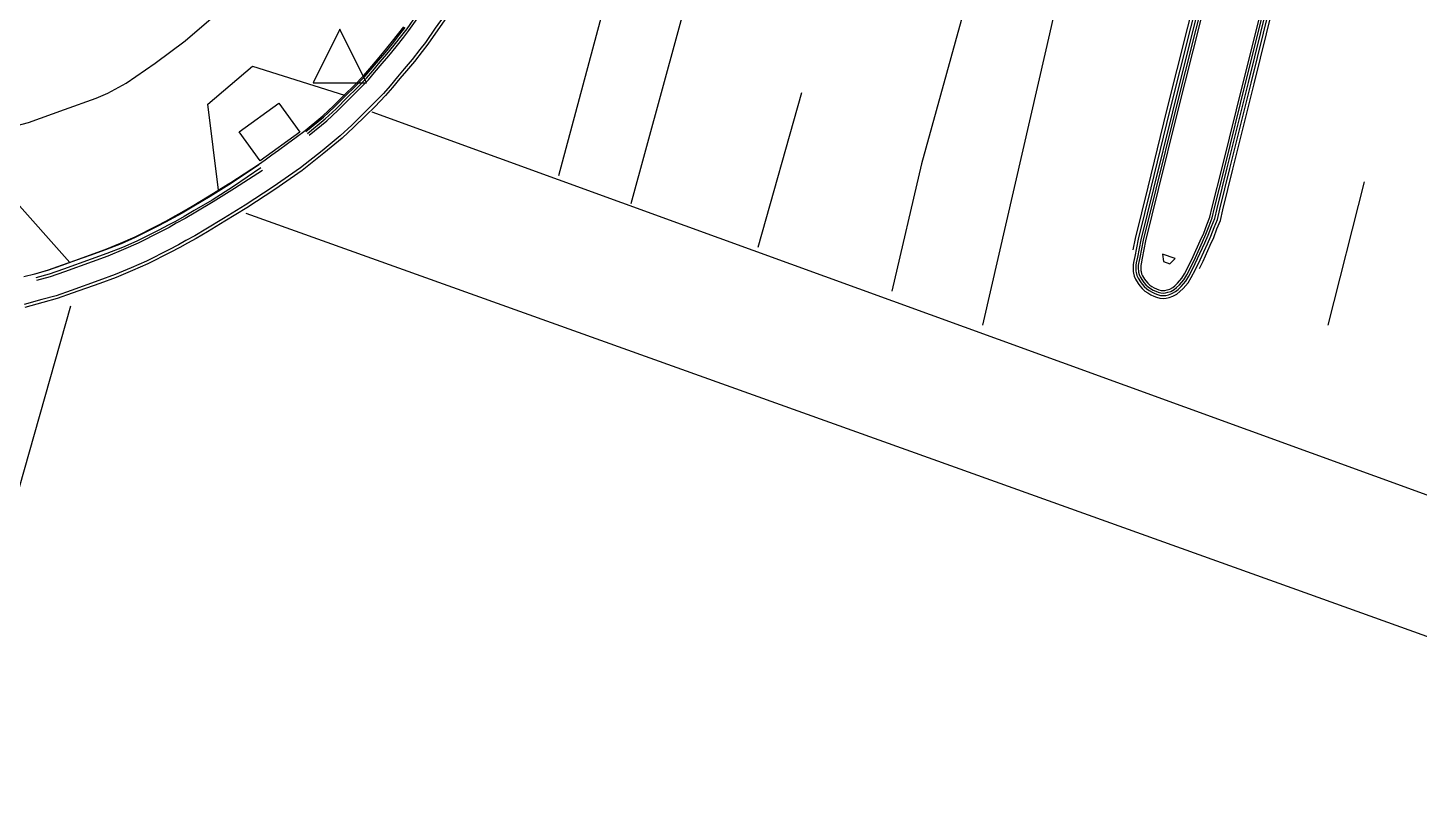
# Model space of a CAD drawing. Header units: metres. Extents: x 585772 to 587013, y 4140825 to 4141582.
# Drawn here: x 586288.25 to 586322.36, y 4141501.2 to 4141520.15 of the extents above; entities that cross this region are included whole.
import ezdxf

# ---------------------------------------------------------------- set-up
doc = ezdxf.new("R2010")
doc.units = ezdxf.units.M
doc.header["$MEASUREMENT"] = 0
for name, color, linetype, lineweight in [('BACK_OF_CURB', 5, 'Continuous', 30), ('BOTTOM_OF_CURB', 3, 'Continuous', 30), ('FOOT_PATH', 2, 'Continuous', 30), ('GUTTER', 30, 'Continuous', 30), ('PAINT_STRIPE', 4, 'Continuous', 30), ('SIGN_BOARD', 2, 'Continuous', 30), ('TOP_OF_CURB', 1, 'Continuous', 30), ('TRAFFIC_SIGNAL', 3, 'Continuous', 30)]:
    doc.layers.add(name, color=color, linetype=linetype, lineweight=lineweight)
for name, color, linetype, lineweight, true_color in [('HARD_SURFACE', 71, 'Continuous', 30, 0xbcff40), ('PAVED_ROAD', 140, 'Continuous', 30, 0x38a9ff), ('RAMP', 31, 'Continuous', 30, 0xffcca8)]:
    doc.layers.add(name, color=color, linetype=linetype, lineweight=lineweight, true_color=true_color)

# ---------------------------------------------------------------- blocks, each defined once
blk = doc.blocks.new('SYM207')
at = {"layer": 'SIGN_BOARD'}
blk.add_3dface([(-1.322683, 1.213682), (-1.067804, -0.602562), (0.487143, -1.125157), (1.787212, 0.168493)], dxfattribs=at)
blk = doc.blocks.new('SYM008')
at = {"layer": 'SIGN_BOARD', "xscale": 0.5, "yscale": 0.5, "zscale": 0.5}
blk.add_blockref('SYM207', (0, 0), dxfattribs=at)
blk = doc.blocks.new('SYM212')
at = {"layer": 'TRAFFIC_SIGNAL'}
blk.add_3dface([(-6.561667, -4.374444), (6.561667, -4.374444), (0, 8.748889)], dxfattribs=at)
blk = doc.blocks.new('SYM009')
at = {"layer": 'TRAFFIC_SIGNAL', "xscale": 0.5, "yscale": 0.5, "zscale": 0.5}
blk.add_blockref('SYM212', (0, 0), dxfattribs=at)

msp = doc.modelspace()

# ---------------------------------------------------------------- linework, layer by layer
at = {"layer": 'BACK_OF_CURB'}
for points in [[(586317.196762, 4141521.118883, -20.613349), (586316.429963, 4141518.064806, -20.597016), (586315.966074, 4141516.186037, -20.587049), (586315.657722, 4141514.934136, -20.578316), (586315.574731, 4141514.507393, -20.573), (586315.545979, 4141514.366561, -20.571), (586315.538653, 4141514.325027, -20.571), (586315.537552, 4141514.296375, -20.57), (586315.537552, 4141514.250492, -20.57), (586315.541258, 4141514.201051, -20.57), (586315.545561, 4141514.177377, -20.571), (586315.558966, 4141514.121293, -20.57), (586315.578687, 4141514.075257, -20.572), (586315.627892, 4141513.994183, -20.575), (586315.663038, 4141513.948988, -20.578), (586315.709714, 4141513.896955, -20.582), (586315.761444, 4141513.847726, -20.587), (586315.80986, 4141513.81382, -20.59), (586315.870984, 4141513.77869, -20.594), (586315.928574, 4141513.752501, -20.6), (586315.983874, 4141513.731425, -20.604), (586316.043107, 4141513.713996, -20.609), (586316.094769, 4141513.710832, -20.614), (586316.132175, 4141513.713866, -20.617), (586316.18674, 4141513.727424, -20.622), (586316.25184, 4141513.749134, -20.627), (586316.322586, 4141513.786604, -20.632), (586316.376066, 4141513.829408, -20.637), (586316.443824, 4141513.892521, -20.643), (586316.546413, 4141514.01425, -20.651), (586316.613245, 4141514.124095, -20.656), (586316.710742, 4141514.311476, -20.663646), (586316.825071, 4141514.545435, -20.67), (586316.999433, 4141514.933532, -20.679), (586317.082217, 4141515.117292, -20.684), (586317.160287, 4141515.32297, -20.689558), (586317.236304, 4141515.513096, -20.692), (586317.292372, 4141515.752764, -20.696565), (586317.541865, 4141516.750896, -20.704748), (586318.060676, 4141518.840069, -20.714366), (586318.521525, 4141520.694988, -20.718865)], [(586295.073888, 4141517.610156, -20.974), (586295.505501, 4141517.966069, -20.949), (586295.770036, 4141518.21256, -20.934561), (586296.053129, 4141518.493157, -20.922), (586296.268135, 4141518.705635, -20.916664), (586296.514916, 4141518.960609, -20.914), (586296.664692, 4141519.133704, -20.914), (586296.849156, 4141519.355159, -20.919), (586297.012078, 4141519.541814, -20.925), (586297.192246, 4141519.761639, -20.933), (586297.37785, 4141519.997016, -20.938), (586297.502146, 4141520.160228, -20.94)], [(586293.91391, 4141516.797134, -20.994978), (586293.24574, 4141516.341139, -20.891198), (586292.723134, 4141516.014488, -20.865312), (586292.286849, 4141515.754653, -20.872909), (586292.035972, 4141515.611438, -20.871737), (586291.824492, 4141515.492021, -20.872935), (586291.647548, 4141515.397785, -20.872), (586291.42479, 4141515.27938, -20.871), (586290.886169, 4141515.01106, -20.868), (586290.540736, 4141514.858411, -20.869817), (586290.155359, 4141514.712619, -20.875875), (586289.771549, 4141514.570777, -20.856936), (586289.095235, 4141514.33143, -20.876769), (586288.750486, 4141514.208899, -20.907), (586288.424399, 4141514.118279, -20.93778)]]:
    msp.add_polyline3d(points, dxfattribs=at)
at = {"layer": 'BOTTOM_OF_CURB'}
for points in [[(586317.08037, 4141521.148088, -20.699516), (586316.313518, 4141518.0938, -20.686232), (586315.849565, 4141516.214769, -20.675702), (586315.540495, 4141514.959956, -20.67), (586315.457044, 4141514.530849, -20.668), (586315.428083, 4141514.388989, -20.668), (586315.419056, 4141514.337814, -20.668), (586315.417552, 4141514.29868, -20.667), (586315.417552, 4141514.246, -20.667), (586315.422065, 4141514.185795, -20.666), (586315.428083, 4141514.152681, -20.666), (586315.444632, 4141514.083445, -20.667), (586315.471713, 4141514.020229, -20.669), (586315.528906, 4141513.925993, -20.669), (586315.570897, 4141513.871996, -20.671), (586315.623554, 4141513.813295, -20.671), (586315.685237, 4141513.754595, -20.674), (586315.745416, 4141513.712451, -20.675), (586315.816126, 4141513.671812, -20.678), (586315.882323, 4141513.641709, -20.681), (586315.945511, 4141513.617627, -20.684), (586316.022239, 4141513.595049, -20.687), (586316.095958, 4141513.590534, -20.69), (586316.151624, 4141513.595049, -20.693), (586316.220242, 4141513.6121, -20.697), (586316.299226, 4141513.63844, -20.701), (586316.388743, 4141513.685852, -20.706), (586316.454563, 4141513.738532, -20.71), (586316.530915, 4141513.80965, -20.715), (586316.644127, 4141513.943984, -20.723), (586316.717846, 4141514.065148, -20.728), (586316.817893, 4141514.25743, -20.736), (586316.933738, 4141514.49449, -20.742), (586317.108868, 4141514.884299, -20.754), (586317.193118, 4141515.071313, -20.759), (586317.272103, 4141515.279399, -20.762), (586317.351088, 4141515.476949, -20.766), (586317.40901, 4141515.724545, -20.769), (586317.658306, 4141516.721885, -20.775747), (586318.177137, 4141518.811141, -20.786), (586318.637923, 4141520.665807, -20.79445)], [(586295.150232, 4141517.517574, -21.026), (586295.584649, 4141517.875798, -21.035), (586295.853197, 4141518.126028, -21.04), (586296.137542, 4141518.407866, -21.045), (586296.353434, 4141518.62122, -21.052), (586296.603471, 4141518.879558, -21.055), (586296.756174, 4141519.056036, -21.057), (586296.940472, 4141519.277292, -21.059), (586297.103708, 4141519.464306, -21.062), (586297.285774, 4141519.686447, -21.063), (586297.472705, 4141519.923507, -21.067), (586297.59908, 4141520.089449, -21.069), (586297.838667, 4141520.431869, -21.073)], [(586294.006486, 4141516.658881, -21.015), (586293.323926, 4141516.213734, -21.007), (586292.794069, 4141515.891069, -21.001556), (586292.371254, 4141515.630427, -21), (586292.110604, 4141515.480289, -20.999), (586291.894712, 4141515.361759, -20.999), (586291.71568, 4141515.261666, -20.997), (586291.49189, 4141515.14577, -20.998), (586290.956973, 4141514.87525, -20.996), (586290.597592, 4141514.718527, -20.998), (586290.21486, 4141514.557214, -20.998), (586289.828149, 4141514.4143, -20.997), (586289.150854, 4141514.174606, -20.997), (586288.800688, 4141514.05015, -20.996), (586288.468952, 4141513.957959, -20.995)]]:
    msp.add_polyline3d(points, dxfattribs=at)
at = {"layer": 'FOOT_PATH'}
for points in [[(586286.918903, 4141517.476451, -20.761), (586288.268157, 4141517.831399, -20.787484), (586289.155228, 4141518.154108, -20.801294), (586289.929399, 4141518.428411, -20.810404), (586290.215465, 4141518.548778, -20.814), (586290.667064, 4141518.793115, -20.82), (586291.376721, 4141519.286398, -20.826), (586292.114027, 4141519.830393, -20.83023), (586293.389911, 4141520.937687, -20.833)], [(586288.159171, 4141514.060105, -20.954869), (586288.42267, 4141514.124498, -20.943877), (586288.748539, 4141514.215057, -20.913), (586289.093077, 4141514.337513, -20.877834), (586289.769354, 4141514.576847, -20.859144), (586290.151303, 4141514.718001, -20.873823), (586290.529476, 4141514.877393, -20.866857), (586290.883363, 4141515.03172, -20.86338), (586291.413141, 4141515.299641, -20.863), (586291.633741, 4141515.413885, -20.864), (586291.810944, 4141515.512954, -20.864), (586292.025865, 4141515.630952, -20.868466), (586292.282745, 4141515.778918, -20.879126), (586292.703766, 4141516.038455, -20.862946), (586293.177818, 4141516.327137, -20.880015), (586293.231742, 4141516.359975, -20.88859), (586293.912064, 4141516.803661, -20.973999), (586294.07548, 4141516.919686, -21.009182), (586294.238896, 4141517.035711, -21.01124), (586294.402312, 4141517.151736, -21.014147), (586294.618982, 4141517.313261, -21.013224), (586294.835651, 4141517.474786, -21.008514), (586295.05232, 4141517.636311, -20.989827), (586295.483142, 4141517.991571, -20.954), (586295.746543, 4141518.237005, -20.938492), (586296.029282, 4141518.517251, -20.92492), (586296.244038, 4141518.729483, -20.918212), (586296.489899, 4141518.983506, -20.913899), (586296.638848, 4141519.155646, -20.911637), (586296.823358, 4141519.377156, -20.913), (586296.986192, 4141519.56371, -20.917), (586297.165824, 4141519.782881, -20.921), (586297.351053, 4141520.017783, -20.928), (586297.474762, 4141520.180223, -20.932)]]:
    msp.add_polyline3d(points, dxfattribs=at)
at = {"layer": 'GUTTER'}
msp.add_polyline3d([(586298.459744, 4141520.444295, -21.066), (586298.24407, 4141520.144322, -21.062), (586298.000563, 4141519.796299, -21.053), (586297.865575, 4141519.619048, -21.05), (586297.673148, 4141519.375018, -21.047), (586297.483221, 4141519.143286, -21.045), (586297.318688, 4141518.954784, -21.044), (586297.135075, 4141518.734351, -21.04), (586296.970246, 4141518.543861, -21.038), (586296.706725, 4141518.27159, -21.034), (586296.487164, 4141518.05461, -21.032), (586296.197632, 4141517.767631, -21.03), (586295.912462, 4141517.501913, -21.026), (586295.466436, 4141517.134115, -21.023), (586294.939545, 4141516.718685, -21.021), (586294.271625, 4141516.252333, -21.015), (586293.58278, 4141515.803088, -21.007), (586293.047642, 4141515.477207, -21), (586292.619788, 4141515.213458, -20.996), (586292.348553, 4141515.057223, -20.993), (586292.129936, 4141514.937197, -20.992), (586291.945767, 4141514.834233, -20.991), (586291.713018, 4141514.713698, -20.99), (586291.163671, 4141514.43588, -20.986), (586290.788864, 4141514.272429, -20.985), (586290.393331, 4141514.105721, -20.983751), (586289.993246, 4141513.957865, -20.983814), (586289.313092, 4141513.717159, -20.981), (586288.947123, 4141513.587085, -20.977), (586288.59891, 4141513.490316, -20.975), (586288.161055, 4141513.368892, -20.969413)], dxfattribs=at)
at = {"layer": 'PAINT_STRIPE', "extrusion": (-0.9646952640442275, 0.2633686532802181, 4.47079294e-08), "elevation": 525141.686929, "flags": 128}
msp.add_lwpolyline([(-4149749.186261, -21.094478), (-4149740.528882, -21.065556), (-4149731.871502, -21.035472), (-4149723.214123, -21.001805), (-4149714.556744, -20.967478)], dxfattribs=at)
at = {"layer": 'PAINT_STRIPE', "extrusion": (0.0002770729645123, 0.0009777280819749, 0.9999994836390516), "elevation": 4190.857888, "flags": 128}
msp.add_lwpolyline([(586307.204052, 4141516.440933), (586306.130875, 4141512.653938)], dxfattribs=at)
at = {"layer": 'PAINT_STRIPE', "extrusion": (-0.3412416262921208, -0.9399756127078555, 1.464233e-09), "elevation": -4092994.843189, "flags": 128}
msp.add_lwpolyline([(-862153.780273, -21.018007), (-862145.614389, -20.921007), (-862137.448505, -20.736007), (-862129.282622, -20.793007), (-862121.116738, -20.966007)], dxfattribs=at)
at = {"layer": 'PAINT_STRIPE', "extrusion": (0.0002039736036067, 0.0008035206838483, 0.9999996563745805), "elevation": 3426.558088, "flags": 128}
msp.add_lwpolyline([(586320.125147, 4141511.450067), (586321.015536, 4141514.957611)], dxfattribs=at)
at = {"layer": 'PAINT_STRIPE', "extrusion": (-0.3372923982898144, -0.9413999352325795, 1.5797824e-09), "elevation": -4096574.903438, "flags": 128}
msp.add_lwpolyline([(-844964.973882, -20.984528), (-844955.740293, -20.917528), (-844946.506703, -20.718528), (-844937.273114, -20.800528), (-844928.039525, -20.927528)], dxfattribs=at)
at = {"layer": 'PAINT_STRIPE'}
for points in [[(586311.663382, 4141512.867378, -20.757), (586313.219044, 4141519.611583, -20.786782), (586315.194487, 4141528.282704, -20.8244), (586316.9292, 4141535.941262, -20.85475), (586318.663914, 4141543.59982, -20.884687), (586320.398627, 4141551.258378, -20.918), (586322.133341, 4141558.916936, -20.954), (586322.33794, 4141559.859219, -20.956)], [(586321.875717, 4141559.739614, -20.959), (586319.723014, 4141551.757045, -20.929), (586317.57031, 4141543.774476, -20.899), (586315.417606, 4141535.791907, -20.873958), (586312.790884, 4141526.304202, -20.838753), (586310.164162, 4141516.816496, -20.800217), (586309.433954, 4141513.700257, -20.788)], [(586301.272185, 4141516.53546, -20.983), (586303.446275, 4141524.640263, -21.089), (586305.620364, 4141532.745065, -21.087), (586308.036424, 4141541.316598, -21.105441), (586310.452483, 4141549.88813, -21.127)], [(586322.979591, 4141545.34367, -20.778), (586321.969123, 4141541.274064, -20.759), (586320.932785, 4141537.15634, -20.742429), (586320.077637, 4141533.752887, -20.731345), (586319.532283, 4141531.567948, -20.727145), (586318.907901, 4141529.040166, -20.72234), (586318.309687, 4141526.624683, -20.720368), (586317.613521, 4141523.871618, -20.715933), (586316.939406, 4141521.183459, -20.707955), (586316.172489, 4141518.128914, -20.694852), (586315.708458, 4141516.249567, -20.683508), (586315.398519, 4141514.991226, -20.676), (586315.343759, 4141514.709646, -20.673)], [(586316.97654, 4141514.251061, -20.751), (586317.065346, 4141514.432789, -20.755), (586317.241407, 4141514.824671, -20.764), (586317.327433, 4141515.015626, -20.768), (586317.407525, 4141515.22663, -20.771), (586317.490105, 4141515.433171, -20.775), (586317.550273, 4141515.690369, -20.775), (586317.799329, 4141516.686749, -20.782), (586318.318186, 4141518.776106, -20.790687), (586318.778895, 4141520.630466, -20.801582), (586319.29918, 4141522.687312, -20.814734), (586319.783758, 4141524.648766, -20.822598), (586320.357914, 4141526.926656, -20.82871), (586320.843768, 4141528.909964, -20.836), (586321.393817, 4141531.14538, -20.844), (586321.700796, 4141532.383926, -20.85), (586322.390545, 4141535.069183, -20.857662)], [(586289.301189, 4141513.330976, -20.947), (586287.140548, 4141505.742716, -20.832), (586284.979907, 4141498.154456, -20.838), (586282.819267, 4141490.566196, -20.78), (586279.99693, 4141480.495822, -20.948)]]:
    msp.add_polyline3d(points, dxfattribs=at)
at = {"layer": 'PAVED_ROAD'}
for points in [[(586317.013932, 4141521.164759, -20.699516), (586316.24705, 4141518.11035, -20.686232), (586315.783059, 4141516.23117, -20.675702), (586315.473581, 4141514.974694, -20.67), (586315.389867, 4141514.544238, -20.668), (586315.360786, 4141514.401791, -20.668), (586315.350789, 4141514.345113, -20.668), (586315.349054, 4141514.299997, -20.667), (586315.349054, 4141514.243436, -20.667), (586315.354028, 4141514.177086, -20.666), (586315.361025, 4141514.138585, -20.666), (586315.379369, 4141514.061841, -20.667), (586315.410651, 4141513.988818, -20.669), (586315.472404, 4141513.887069, -20.669), (586315.518302, 4141513.828047, -20.671), (586315.574372, 4141513.765541, -20.671), (586315.641737, 4141513.701434, -20.674), (586315.70863, 4141513.654588, -20.675), (586315.784812, 4141513.610804, -20.678), (586315.855922, 4141513.578467, -20.681), (586315.923613, 4141513.552669, -20.684), (586316.010327, 4141513.527153, -20.687), (586316.096637, 4141513.521866, -20.69), (586316.162725, 4141513.527227, -20.693), (586316.239365, 4141513.546271, -20.697), (586316.326275, 4141513.575254, -20.701), (586316.426506, 4141513.628341, -20.706), (586316.49937, 4141513.686658, -20.71), (586316.580628, 4141513.762346, -20.715), (586316.699903, 4141513.903875, -20.723), (586316.777554, 4141514.0315, -20.728), (586316.879057, 4141514.22658, -20.736), (586316.995766, 4141514.46541, -20.742), (586317.171335, 4141514.856196, -20.754), (586317.256422, 4141515.045067, -20.759), (586317.335929, 4141515.254528, -20.762), (586317.416608, 4141515.456316, -20.766), (586317.475589, 4141515.708437, -20.769), (586317.724772, 4141516.705325, -20.775747), (586318.243615, 4141518.794629, -20.786), (586318.704365, 4141520.649151, -20.79445)], [(586298.520246, 4141520.401313, -21.066), (586298.304604, 4141520.101386, -21.062), (586298.060511, 4141519.752526, -21.053), (586297.924237, 4141519.573586, -21.05), (586297.73099, 4141519.328516, -21.047), (586297.539889, 4141519.095352, -21.045), (586297.375162, 4141518.906628, -21.044), (586297.191652, 4141518.686318, -21.04), (586297.025013, 4141518.493735, -21.038), (586296.759478, 4141518.219384, -21.034), (586296.539369, 4141518.001863, -21.032), (586296.249063, 4141517.714116, -21.03), (586295.961411, 4141517.446085, -21.026), (586295.513024, 4141517.076341, -21.023), (586294.9838, 4141516.659071, -21.021), (586294.313148, 4141516.190812, -21.015), (586293.622359, 4141515.7403, -21.007), (586293.086414, 4141515.413927, -21), (586292.657789, 4141515.149703, -20.996), (586292.384936, 4141514.992536, -20.993), (586292.165902, 4141514.87228, -20.992), (586291.980947, 4141514.768877, -20.991), (586291.746829, 4141514.647633, -20.99), (586291.195276, 4141514.368699, -20.986), (586290.81811, 4141514.20422, -20.985), (586290.420619, 4141514.036686, -20.983751), (586290.01849, 4141513.888075, -20.983814), (586289.337899, 4141513.647214, -20.981), (586288.969513, 4141513.516281, -20.977), (586288.618762, 4141513.418807, -20.975), (586288.178542, 4141513.296727, -20.969413)]]:
    msp.add_polyline3d(points, dxfattribs=at)
at = {"layer": 'RAMP'}
for points in [[(586292.928049, 4141516.175035, -20.871022), (586292.667429, 4141518.280082, -20.847842), (586293.76584, 4141519.213228, -20.864956), (586296.016557, 4141518.504638, -20.925531)], [(586285.570284, 4141513.515768, -20.806981), (586286.358585, 4141515.650142, -20.789424), (586287.854045, 4141516.006828, -20.811161), (586289.281645, 4141514.404247, -20.872623)]]:
    msp.add_polyline3d(points, dxfattribs=at)
at = {"layer": 'TOP_OF_CURB'}
for points in [[(586317.138566, 4141521.133486, -20.613349), (586316.37174, 4141518.079303, -20.597016), (586315.907819, 4141516.200403, -20.587049), (586315.599109, 4141514.947046, -20.578316), (586315.515887, 4141514.519121, -20.573), (586315.487031, 4141514.377775, -20.571), (586315.478855, 4141514.331421, -20.571), (586315.477552, 4141514.297527, -20.57), (586315.477552, 4141514.248246, -20.57), (586315.481662, 4141514.193423, -20.57), (586315.486822, 4141514.165029, -20.571), (586315.501799, 4141514.102369, -20.57), (586315.5252, 4141514.047743, -20.572), (586315.578399, 4141513.960088, -20.575), (586315.616968, 4141513.910492, -20.578), (586315.666634, 4141513.855125, -20.582), (586315.72334, 4141513.80116, -20.587), (586315.777638, 4141513.763135, -20.59), (586315.843555, 4141513.725251, -20.594), (586315.905448, 4141513.697105, -20.6), (586315.964692, 4141513.674526, -20.604), (586316.032673, 4141513.654523, -20.609), (586316.095364, 4141513.650683, -20.614), (586316.141899, 4141513.654458, -20.617), (586316.203491, 4141513.669762, -20.622), (586316.275533, 4141513.693787, -20.627), (586316.355664, 4141513.736228, -20.632), (586316.415315, 4141513.78397, -20.637), (586316.48737, 4141513.851086, -20.643), (586316.59527, 4141513.979117, -20.651), (586316.665545, 4141514.094621, -20.656), (586316.764318, 4141514.284453, -20.663646), (586316.879405, 4141514.519963, -20.67), (586317.05415, 4141514.908916, -20.679), (586317.137668, 4141515.094302, -20.684), (586317.216195, 4141515.301184, -20.689558), (586317.293696, 4141515.495022, -20.692), (586317.350691, 4141515.738655, -20.696565), (586317.600086, 4141516.73639, -20.704748), (586318.118907, 4141518.825605, -20.714366), (586318.579724, 4141520.680398, -20.718865)], [(586295.11206, 4141517.563865, -20.974), (586295.545075, 4141517.920933, -20.949), (586295.811617, 4141518.169294, -20.934561), (586296.095336, 4141518.450511, -20.922), (586296.310785, 4141518.663428, -20.916664), (586296.559193, 4141518.920084, -20.914), (586296.710433, 4141519.09487, -20.914), (586296.894814, 4141519.316225, -20.919), (586297.057893, 4141519.50306, -20.925), (586297.23901, 4141519.724043, -20.933), (586297.425277, 4141519.960262, -20.938), (586297.550613, 4141520.124839, -20.94), (586297.789727, 4141520.466582, -20.94056)], [(586293.968247, 4141516.717513, -20.994978), (586293.298476, 4141516.260426, -20.891198), (586292.773348, 4141515.932198, -20.865312), (586292.33541, 4141515.671378, -20.872909), (586292.083566, 4141515.527611, -20.871737), (586291.870853, 4141515.407499, -20.872935), (586291.692826, 4141515.312686, -20.872), (586291.468911, 4141515.193665, -20.871), (586290.927163, 4141514.923788, -20.868), (586290.577298, 4141514.76918, -20.869817), (586290.189121, 4141514.622329, -20.875875), (586289.804338, 4141514.480128, -20.834766), (586289.127456, 4141514.24058, -20.850176), (586288.779569, 4141514.116933, -20.907), (586288.450209, 4141514.025404, -20.93778)]]:
    msp.add_polyline3d(points, dxfattribs=at)

# ---------------------------------------------------------------- block references
at = {"layer": 'SIGN_BOARD', "xscale": 0.2, "yscale": 0.2, "zscale": 0.2}
msp.add_blockref('SYM008', (586316.2019, 4141514.4841, -20.6085), dxfattribs=at)
at = {"layer": 'TRAFFIC_SIGNAL', "xscale": 0.2, "yscale": 0.2, "zscale": 0.2}
msp.add_blockref('SYM009', (586295.9039, 4141519.2432, -20.8801), dxfattribs=at)

# ---------------------------------------------------------------- meshes
at = {"layer": 'HARD_SURFACE'}
mesh = msp.add_polyface(dxfattribs=at)
corners = [(586294.923167, 4141517.594523, -21.005802), (586293.953064, 4141516.890819, -21.006617), (586293.434962, 4141517.605059, -20.94102), (586294.405064, 4141518.308762, -20.941193)]
mesh.append_faces([[corners[k] for k in face] for face in [(0, 1, 2, 3)]])

doc.saveas('drawing.dxf')
